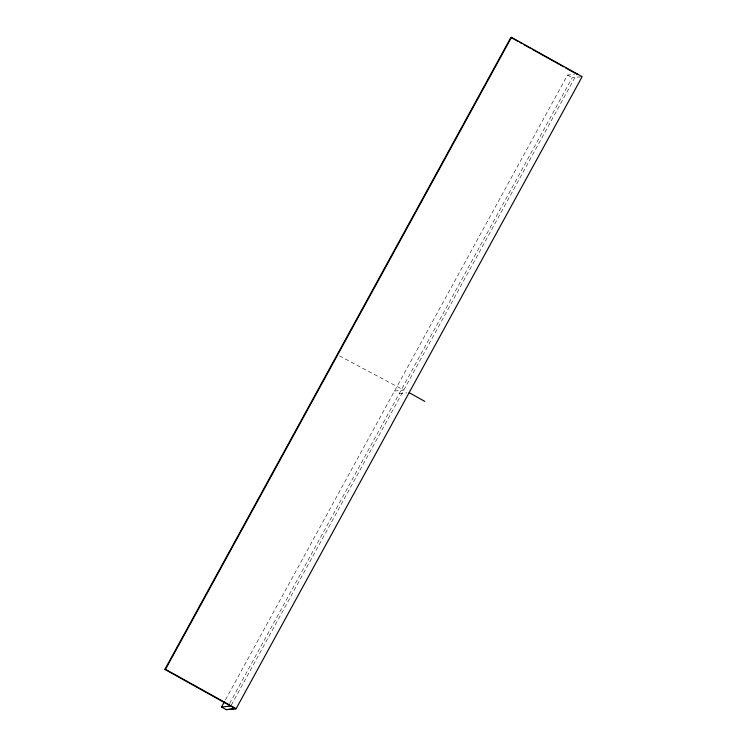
<?xml version="1.0" encoding="UTF-8"?>
<svg xmlns="http://www.w3.org/2000/svg" width="747" height="747" viewBox="0 0 747 747"><rect width="100%" height="100%" fill="white"/><g stroke="black" fill="none" stroke-linecap="round" stroke-linejoin="round"><path stroke-width="0.56" stroke-dasharray="3.73 2.8" d="M225.445 699.874L567.524 75.055L574.462 74.355M229.6 703.515L572.23 77.679L581.045 76.782M231.337 705.065L576.777 74.121M394.528 391.045L403.772 390.102L339.231 355.731M399.234 393.66L406.947 392.885M567.524 75.055L572.23 77.679"/><path stroke-width="1.12" d="M235.464 708.754L164.854 669.396L510.855 37.415L511.518 37.35L582.146 76.67L236.145 708.651L226.238 709.65L221.532 707.026L224.324 701.919M164.854 669.396L165.517 669.321L511.518 37.35M226.238 709.65L236.015 708.576M576.777 74.121L577.431 74.046M221.532 707.026L230.776 706.092M510.855 37.415L517.951 41.365M519.977 42.495L522.013 43.625M524.039 44.755L530.118 48.144M532.153 49.274L563.593 66.782M565.619 67.902L575.76 73.551M409.141 392.661L424.838 401.4M165.517 669.321L236.145 708.651"/></g></svg>
